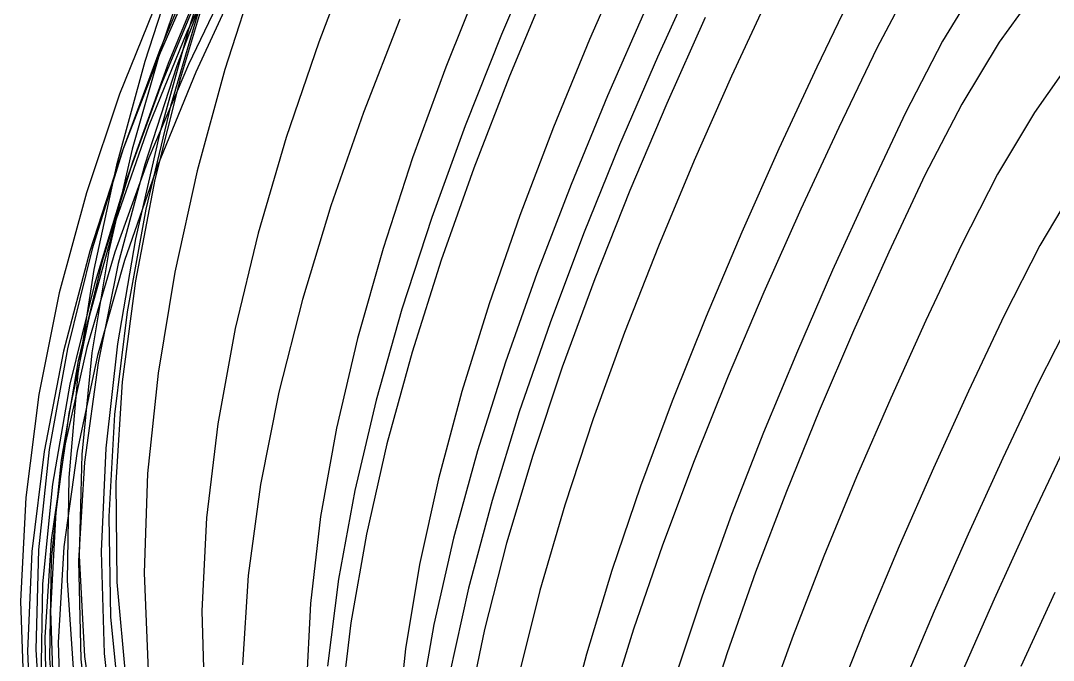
# Model space of a CAD drawing. Extents: x -607 to 1285, y -867 to 355.
# Drawn here: x -606.6 to -218.4, y -293.9 to -53.5 of the extents above; entities that cross this region are included whole.
import ezdxf

# ---------------------------------------------------------------- set-up
doc = ezdxf.new("R2010")
doc.units = 0
for name, color, linetype in [('0_1070', 7, 'CONTINUOUS'), ('0_1071', 7, 'CONTINUOUS'), ('0_1072', 7, 'CONTINUOUS'), ('0_1073', 7, 'CONTINUOUS'), ('0_1074', 7, 'CONTINUOUS'), ('0_1075', 7, 'CONTINUOUS'), ('0_1076', 7, 'CONTINUOUS'), ('0_1174', 7, 'CONTINUOUS'), ('0_1175', 7, 'CONTINUOUS'), ('0_1176', 7, 'CONTINUOUS'), ('0_1177', 7, 'CONTINUOUS'), ('0_1178', 7, 'CONTINUOUS'), ('0_1179', 7, 'CONTINUOUS'), ('0_1180', 7, 'CONTINUOUS'), ('0_1278', 7, 'CONTINUOUS'), ('0_1279', 7, 'CONTINUOUS'), ('0_1280', 7, 'CONTINUOUS'), ('0_1281', 7, 'CONTINUOUS'), ('0_1282', 7, 'CONTINUOUS'), ('0_1283', 7, 'CONTINUOUS'), ('0_1284', 7, 'CONTINUOUS'), ('0_134', 7, 'CONTINUOUS'), ('0_135', 7, 'CONTINUOUS'), ('0_136', 7, 'CONTINUOUS'), ('0_137', 7, 'CONTINUOUS'), ('0_138', 7, 'CONTINUOUS'), ('0_1381', 7, 'CONTINUOUS'), ('0_1382', 7, 'CONTINUOUS'), ('0_1383', 7, 'CONTINUOUS'), ('0_1384', 7, 'CONTINUOUS'), ('0_1385', 7, 'CONTINUOUS'), ('0_1386', 7, 'CONTINUOUS'), ('0_1387', 7, 'CONTINUOUS'), ('0_1388', 7, 'CONTINUOUS'), ('0_139', 7, 'CONTINUOUS'), ('0_140', 7, 'CONTINUOUS'), ('0_141', 7, 'CONTINUOUS'), ('0_1484', 7, 'CONTINUOUS'), ('0_1485', 7, 'CONTINUOUS'), ('0_1486', 7, 'CONTINUOUS'), ('0_1487', 7, 'CONTINUOUS'), ('0_1488', 7, 'CONTINUOUS'), ('0_1489', 7, 'CONTINUOUS'), ('0_1490', 7, 'CONTINUOUS'), ('0_1587', 7, 'CONTINUOUS'), ('0_1588', 7, 'CONTINUOUS'), ('0_1589', 7, 'CONTINUOUS'), ('0_1590', 7, 'CONTINUOUS'), ('0_1591', 7, 'CONTINUOUS'), ('0_1592', 7, 'CONTINUOUS'), ('0_1593', 7, 'CONTINUOUS'), ('0_1594', 7, 'CONTINUOUS'), ('0_1691', 7, 'CONTINUOUS'), ('0_1692', 7, 'CONTINUOUS'), ('0_1693', 7, 'CONTINUOUS'), ('0_1694', 7, 'CONTINUOUS'), ('0_1695', 7, 'CONTINUOUS'), ('0_1696', 7, 'CONTINUOUS'), ('0_1697', 7, 'CONTINUOUS'), ('0_1794', 7, 'CONTINUOUS'), ('0_1795', 7, 'CONTINUOUS'), ('0_1796', 7, 'CONTINUOUS'), ('0_1797', 7, 'CONTINUOUS'), ('0_1798', 7, 'CONTINUOUS'), ('0_1799', 7, 'CONTINUOUS'), ('0_1800', 7, 'CONTINUOUS'), ('0_1801', 7, 'CONTINUOUS'), ('0_1896', 7, 'CONTINUOUS'), ('0_1897', 7, 'CONTINUOUS'), ('0_1898', 7, 'CONTINUOUS'), ('0_1899', 7, 'CONTINUOUS'), ('0_1900', 7, 'CONTINUOUS'), ('0_1901', 7, 'CONTINUOUS'), ('0_1902', 7, 'CONTINUOUS'), ('0_1903', 7, 'CONTINUOUS'), ('0_2000', 7, 'CONTINUOUS'), ('0_2001', 7, 'CONTINUOUS'), ('0_2002', 7, 'CONTINUOUS'), ('0_2003', 7, 'CONTINUOUS'), ('0_2004', 7, 'CONTINUOUS'), ('0_2005', 7, 'CONTINUOUS'), ('0_2006', 7, 'CONTINUOUS'), ('0_2007', 7, 'CONTINUOUS'), ('0_2103', 7, 'CONTINUOUS'), ('0_2104', 7, 'CONTINUOUS'), ('0_2105', 7, 'CONTINUOUS'), ('0_2106', 7, 'CONTINUOUS'), ('0_2107', 7, 'CONTINUOUS'), ('0_2108', 7, 'CONTINUOUS'), ('0_2109', 7, 'CONTINUOUS'), ('0_2110', 7, 'CONTINUOUS'), ('0_2111', 7, 'CONTINUOUS'), ('0_2207', 7, 'CONTINUOUS'), ('0_2208', 7, 'CONTINUOUS'), ('0_2209', 7, 'CONTINUOUS'), ('0_2210', 7, 'CONTINUOUS'), ('0_2211', 7, 'CONTINUOUS'), ('0_2212', 7, 'CONTINUOUS'), ('0_2213', 7, 'CONTINUOUS'), ('0_2214', 7, 'CONTINUOUS'), ('0_2310', 7, 'CONTINUOUS'), ('0_2311', 7, 'CONTINUOUS'), ('0_2312', 7, 'CONTINUOUS'), ('0_2313', 7, 'CONTINUOUS'), ('0_2314', 7, 'CONTINUOUS'), ('0_2315', 7, 'CONTINUOUS'), ('0_2316', 7, 'CONTINUOUS'), ('0_2317', 7, 'CONTINUOUS'), ('0_238', 7, 'CONTINUOUS'), ('0_239', 7, 'CONTINUOUS'), ('0_240', 7, 'CONTINUOUS'), ('0_241', 7, 'CONTINUOUS'), ('0_2414', 7, 'CONTINUOUS'), ('0_2415', 7, 'CONTINUOUS'), ('0_2416', 7, 'CONTINUOUS'), ('0_2417', 7, 'CONTINUOUS'), ('0_2418', 7, 'CONTINUOUS'), ('0_2419', 7, 'CONTINUOUS'), ('0_242', 7, 'CONTINUOUS'), ('0_2420', 7, 'CONTINUOUS'), ('0_2421', 7, 'CONTINUOUS'), ('0_243', 7, 'CONTINUOUS'), ('0_244', 7, 'CONTINUOUS'), ('0_245', 7, 'CONTINUOUS'), ('0_2517', 7, 'CONTINUOUS'), ('0_2518', 7, 'CONTINUOUS'), ('0_2519', 7, 'CONTINUOUS'), ('0_2520', 7, 'CONTINUOUS'), ('0_2521', 7, 'CONTINUOUS'), ('0_2522', 7, 'CONTINUOUS'), ('0_2523', 7, 'CONTINUOUS'), ('0_2524', 7, 'CONTINUOUS'), ('0_2620', 7, 'CONTINUOUS'), ('0_2621', 7, 'CONTINUOUS'), ('0_2622', 7, 'CONTINUOUS'), ('0_2623', 7, 'CONTINUOUS'), ('0_2624', 7, 'CONTINUOUS'), ('0_2625', 7, 'CONTINUOUS'), ('0_2626', 7, 'CONTINUOUS'), ('0_2627', 7, 'CONTINUOUS'), ('0_2628', 7, 'CONTINUOUS'), ('0_2722', 7, 'CONTINUOUS'), ('0_2723', 7, 'CONTINUOUS'), ('0_2724', 7, 'CONTINUOUS'), ('0_2725', 7, 'CONTINUOUS'), ('0_2726', 7, 'CONTINUOUS'), ('0_2727', 7, 'CONTINUOUS'), ('0_2728', 7, 'CONTINUOUS'), ('0_2729', 7, 'CONTINUOUS'), ('0_2730', 7, 'CONTINUOUS'), ('0_2731', 7, 'CONTINUOUS'), ('0_2824', 7, 'CONTINUOUS'), ('0_2825', 7, 'CONTINUOUS'), ('0_2826', 7, 'CONTINUOUS'), ('0_2827', 7, 'CONTINUOUS'), ('0_2828', 7, 'CONTINUOUS'), ('0_2829', 7, 'CONTINUOUS'), ('0_2830', 7, 'CONTINUOUS'), ('0_2831', 7, 'CONTINUOUS'), ('0_2832', 7, 'CONTINUOUS'), ('0_2833', 7, 'CONTINUOUS'), ('0_2926', 7, 'CONTINUOUS'), ('0_2927', 7, 'CONTINUOUS'), ('0_2928', 7, 'CONTINUOUS'), ('0_2929', 7, 'CONTINUOUS'), ('0_2930', 7, 'CONTINUOUS'), ('0_2931', 7, 'CONTINUOUS'), ('0_2932', 7, 'CONTINUOUS'), ('0_2933', 7, 'CONTINUOUS'), ('0_2934', 7, 'CONTINUOUS'), ('0_2935', 7, 'CONTINUOUS'), ('0_2936', 7, 'CONTINUOUS'), ('0_3030', 7, 'CONTINUOUS'), ('0_3031', 7, 'CONTINUOUS'), ('0_3032', 7, 'CONTINUOUS'), ('0_3033', 7, 'CONTINUOUS'), ('0_3034', 7, 'CONTINUOUS'), ('0_3035', 7, 'CONTINUOUS'), ('0_3036', 7, 'CONTINUOUS'), ('0_3037', 7, 'CONTINUOUS'), ('0_3038', 7, 'CONTINUOUS'), ('0_3039', 7, 'CONTINUOUS'), ('0_31', 7, 'CONTINUOUS'), ('0_3135', 7, 'CONTINUOUS'), ('0_3136', 7, 'CONTINUOUS'), ('0_3137', 7, 'CONTINUOUS'), ('0_3138', 7, 'CONTINUOUS'), ('0_3139', 7, 'CONTINUOUS'), ('0_3140', 7, 'CONTINUOUS'), ('0_3141', 7, 'CONTINUOUS'), ('0_3142', 7, 'CONTINUOUS'), ('0_32', 7, 'CONTINUOUS'), ('0_3240', 7, 'CONTINUOUS'), ('0_3241', 7, 'CONTINUOUS'), ('0_3242', 7, 'CONTINUOUS'), ('0_3243', 7, 'CONTINUOUS'), ('0_3244', 7, 'CONTINUOUS'), ('0_3245', 7, 'CONTINUOUS'), ('0_33', 7, 'CONTINUOUS'), ('0_3346', 7, 'CONTINUOUS'), ('0_3347', 7, 'CONTINUOUS'), ('0_3348', 7, 'CONTINUOUS'), ('0_34', 7, 'CONTINUOUS'), ('0_342', 7, 'CONTINUOUS'), ('0_343', 7, 'CONTINUOUS'), ('0_344', 7, 'CONTINUOUS'), ('0_345', 7, 'CONTINUOUS'), ('0_3451', 7, 'CONTINUOUS'), ('0_346', 7, 'CONTINUOUS'), ('0_347', 7, 'CONTINUOUS'), ('0_348', 7, 'CONTINUOUS'), ('0_349', 7, 'CONTINUOUS'), ('0_35', 7, 'CONTINUOUS'), ('0_36', 7, 'CONTINUOUS'), ('0_37', 7, 'CONTINUOUS'), ('0_446', 7, 'CONTINUOUS'), ('0_447', 7, 'CONTINUOUS'), ('0_448', 7, 'CONTINUOUS'), ('0_449', 7, 'CONTINUOUS'), ('0_450', 7, 'CONTINUOUS'), ('0_451', 7, 'CONTINUOUS'), ('0_452', 7, 'CONTINUOUS'), ('0_453', 7, 'CONTINUOUS'), ('0_550', 7, 'CONTINUOUS'), ('0_551', 7, 'CONTINUOUS'), ('0_552', 7, 'CONTINUOUS'), ('0_553', 7, 'CONTINUOUS'), ('0_554', 7, 'CONTINUOUS'), ('0_555', 7, 'CONTINUOUS'), ('0_556', 7, 'CONTINUOUS'), ('0_557', 7, 'CONTINUOUS'), ('0_654', 7, 'CONTINUOUS'), ('0_655', 7, 'CONTINUOUS'), ('0_656', 7, 'CONTINUOUS'), ('0_657', 7, 'CONTINUOUS'), ('0_658', 7, 'CONTINUOUS'), ('0_659', 7, 'CONTINUOUS'), ('0_660', 7, 'CONTINUOUS'), ('0_661', 7, 'CONTINUOUS'), ('0_758', 7, 'CONTINUOUS'), ('0_759', 7, 'CONTINUOUS'), ('0_760', 7, 'CONTINUOUS'), ('0_761', 7, 'CONTINUOUS'), ('0_762', 7, 'CONTINUOUS'), ('0_763', 7, 'CONTINUOUS'), ('0_764', 7, 'CONTINUOUS'), ('0_862', 7, 'CONTINUOUS'), ('0_863', 7, 'CONTINUOUS'), ('0_864', 7, 'CONTINUOUS'), ('0_865', 7, 'CONTINUOUS'), ('0_866', 7, 'CONTINUOUS'), ('0_867', 7, 'CONTINUOUS'), ('0_868', 7, 'CONTINUOUS'), ('0_869', 7, 'CONTINUOUS'), ('0_966', 7, 'CONTINUOUS'), ('0_967', 7, 'CONTINUOUS'), ('0_968', 7, 'CONTINUOUS'), ('0_969', 7, 'CONTINUOUS'), ('0_970', 7, 'CONTINUOUS'), ('0_971', 7, 'CONTINUOUS'), ('0_972', 7, 'CONTINUOUS'), ('0_973', 7, 'CONTINUOUS')]:
    doc.layers.add(name, color=color, linetype=linetype)

msp = doc.modelspace()

# ---------------------------------------------------------------- linework, layer by layer
at = {"layer": '0_1070'}
msp.add_polyline3d([(-547.3835, -30.1328, -2989.2505), (-559.9662, -68.8323, -2995.9204)], dxfattribs=at)
at = {"layer": '0_1071'}
msp.add_polyline3d([(-559.9662, -68.8323, -2995.9204), (-570.6038, -107.8201, -3003.7246)], dxfattribs=at)
at = {"layer": '0_1072'}
msp.add_polyline3d([(-570.6038, -107.8201, -3003.7246), (-579.0644, -146.9602, -3012.7393)], dxfattribs=at)
at = {"layer": '0_1073'}
msp.add_polyline3d([(-579.0644, -146.9602, -3012.7393), (-585.1163, -186.1169, -3023.0413)], dxfattribs=at)
at = {"layer": '0_1074'}
msp.add_polyline3d([(-585.1163, -186.1169, -3023.0413), (-588.5275, -225.1541, -3034.7068)], dxfattribs=at)
at = {"layer": '0_1075'}
msp.add_polyline3d([(-588.5275, -225.1541, -3034.7068), (-589.0663, -263.9362, -3047.8123)], dxfattribs=at)
at = {"layer": '0_1076'}
msp.add_polyline3d([(-589.0663, -263.9362, -3047.8123), (-586.5006, -302.3272, -3062.434)], dxfattribs=at)
at = {"layer": '0_1174'}
msp.add_polyline3d([(-535.3398, -37.5683, -2963.9878), (-546.697, -75.2739, -2971.6968)], dxfattribs=at)
at = {"layer": '0_1175'}
msp.add_polyline3d([(-546.697, -75.2739, -2971.6968), (-556.1412, -113.2044, -2980.537)], dxfattribs=at)
at = {"layer": '0_1176'}
msp.add_polyline3d([(-556.1412, -113.2044, -2980.537), (-563.4549, -151.2277, -2990.5796)], dxfattribs=at)
at = {"layer": '0_1177'}
msp.add_polyline3d([(-563.4549, -151.2277, -2990.5796), (-568.4205, -189.212, -3001.8945)], dxfattribs=at)
at = {"layer": '0_1178'}
msp.add_polyline3d([(-568.4205, -189.212, -3001.8945), (-570.8203, -227.0253, -3014.5522)], dxfattribs=at)
at = {"layer": '0_1179'}
msp.add_polyline3d([(-570.8203, -227.0253, -3014.5522), (-570.4369, -264.5355, -3028.6235)], dxfattribs=at)
at = {"layer": '0_1180'}
msp.add_polyline3d([(-570.4369, -264.5355, -3028.6235), (-567.0526, -301.6107, -3044.1785)], dxfattribs=at)
at = {"layer": '0_1278'}
msp.add_polyline3d([(-539.0308, -47.1975, -2930.7246), (-550.2344, -85.6611, -2939.5603)], dxfattribs=at)
at = {"layer": '0_1279'}
msp.add_polyline3d([(-550.2344, -85.6611, -2939.5603), (-559.5002, -124.3037, -2949.561)], dxfattribs=at)
at = {"layer": '0_1280'}
msp.add_polyline3d([(-559.5002, -124.3037, -2949.561), (-566.6094, -162.9768, -2960.7917)], dxfattribs=at)
at = {"layer": '0_1281'}
msp.add_polyline3d([(-566.6094, -162.9768, -2960.7917), (-571.3427, -201.5317, -2973.3179)], dxfattribs=at)
at = {"layer": '0_1282'}
msp.add_polyline3d([(-571.3427, -201.5317, -2973.3179), (-573.4809, -239.8199, -2987.2046)], dxfattribs=at)
at = {"layer": '0_1283'}
msp.add_polyline3d([(-573.4809, -239.8199, -2987.2046), (-572.8052, -277.6928, -3002.5168)], dxfattribs=at)
at = {"layer": '0_1284'}
msp.add_polyline3d([(-572.8052, -277.6928, -3002.5168), (-569.0963, -315.002, -3019.32)], dxfattribs=at)
at = {"layer": '0_134'}
msp.add_polyline3d([(-527.908, -23.2309, -3283.2605), (-544.0839, -57.7408, -3281.547)], dxfattribs=at)
at = {"layer": '0_135'}
msp.add_polyline3d([(-544.0839, -57.7408, -3281.547), (-558.4626, -92.8519, -3280.6602)], dxfattribs=at)
at = {"layer": '0_136'}
msp.add_polyline3d([(-558.4626, -92.8519, -3280.6602), (-570.8146, -128.5041, -3280.6858)], dxfattribs=at)
at = {"layer": '0_137'}
msp.add_polyline3d([(-570.8146, -128.5041, -3280.6858), (-580.9102, -164.6373, -3281.7097)], dxfattribs=at)
at = {"layer": '0_138'}
msp.add_polyline3d([(-580.9102, -164.6373, -3281.7097), (-588.5198, -201.1913, -3283.818)], dxfattribs=at)
at = {"layer": '0_1381'}
msp.add_polyline3d([(-530.8647, -17.7477, -2887.526), (-543.5421, -56.7567, -2896.5073)], dxfattribs=at)
at = {"layer": '0_1382'}
msp.add_polyline3d([(-543.5421, -56.7567, -2896.5073), (-554.4707, -96.0701, -2906.6348)], dxfattribs=at)
at = {"layer": '0_1383'}
msp.add_polyline3d([(-554.4707, -96.0701, -2906.6348), (-563.432, -135.521, -2917.965)], dxfattribs=at)
at = {"layer": '0_1384'}
msp.add_polyline3d([(-563.432, -135.521, -2917.965), (-570.2074, -174.9423, -2930.556)], dxfattribs=at)
at = {"layer": '0_1385'}
msp.add_polyline3d([(-570.2074, -174.9423, -2930.556), (-574.5781, -214.1671, -2944.4644)], dxfattribs=at)
at = {"layer": '0_1386'}
msp.add_polyline3d([(-574.5781, -214.1671, -2944.4644), (-576.3256, -253.0283, -2959.7478)], dxfattribs=at)
at = {"layer": '0_1387'}
msp.add_polyline3d([(-576.3256, -253.0283, -2959.7478), (-575.2311, -291.3591, -2976.4634)], dxfattribs=at)
at = {"layer": '0_1388'}
msp.add_polyline3d([(-575.2311, -291.3591, -2976.4634), (-571.0762, -328.9923, -2994.6682)], dxfattribs=at)
at = {"layer": '0_139'}
msp.add_polyline3d([(-588.5198, -201.1913, -3283.818), (-593.4138, -238.1058, -3287.0972)], dxfattribs=at)
at = {"layer": '0_140'}
msp.add_polyline3d([(-593.4138, -238.1058, -3287.0972), (-595.3627, -275.3209, -3291.6323)], dxfattribs=at)
at = {"layer": '0_141'}
msp.add_polyline3d([(-595.3627, -275.3209, -3291.6323), (-594.1366, -312.7763, -3297.5098)], dxfattribs=at)
at = {"layer": '0_1484'}
msp.add_polyline3d([(-517.7165, -34.0893, -2865.6128), (-529.8229, -71.8752, -2875.1685)], dxfattribs=at)
at = {"layer": '0_1485'}
msp.add_polyline3d([(-529.8229, -71.8752, -2875.1685), (-540.2078, -109.8849, -2885.8574)], dxfattribs=at)
at = {"layer": '0_1486'}
msp.add_polyline3d([(-540.2078, -109.8849, -2885.8574), (-548.6547, -147.963, -2897.7407)], dxfattribs=at)
at = {"layer": '0_1487'}
msp.add_polyline3d([(-548.6547, -147.963, -2897.7407), (-554.9471, -185.9541, -2910.8787)], dxfattribs=at)
at = {"layer": '0_1488'}
msp.add_polyline3d([(-554.9471, -185.9541, -2910.8787), (-558.8685, -223.7029, -2925.3328)], dxfattribs=at)
at = {"layer": '0_1489'}
msp.add_polyline3d([(-558.8685, -223.7029, -2925.3328), (-560.2023, -261.0541, -2941.1633)], dxfattribs=at)
at = {"layer": '0_1490'}
msp.add_polyline3d([(-560.2023, -261.0541, -2941.1633), (-558.7322, -297.8522, -2958.4314)], dxfattribs=at)
at = {"layer": '0_1587'}
msp.add_polyline3d([(-480.9595, -25.8745, -2847.144), (-494.5593, -61.5131, -2855.5303)], dxfattribs=at)
at = {"layer": '0_1588'}
msp.add_polyline3d([(-494.5593, -61.5131, -2855.5303), (-506.7366, -97.3779, -2864.9045)], dxfattribs=at)
at = {"layer": '0_1589'}
msp.add_polyline3d([(-506.7366, -97.3779, -2864.9045), (-517.269, -133.3332, -2875.3406)], dxfattribs=at)
at = {"layer": '0_1590'}
msp.add_polyline3d([(-517.269, -133.3332, -2875.3406), (-525.9341, -169.2437, -2886.9124)], dxfattribs=at)
at = {"layer": '0_1591'}
msp.add_polyline3d([(-525.9341, -169.2437, -2886.9124), (-532.5095, -204.9741, -2899.6934)], dxfattribs=at)
at = {"layer": '0_1592'}
msp.add_polyline3d([(-532.5095, -204.9741, -2899.6934), (-536.7729, -240.3887, -2913.758)], dxfattribs=at)
at = {"layer": '0_1593'}
msp.add_polyline3d([(-536.7729, -240.3887, -2913.758), (-538.5018, -275.3523, -2929.18)], dxfattribs=at)
at = {"layer": '0_1594'}
msp.add_polyline3d([(-538.5018, -275.3523, -2929.18), (-537.474, -309.7292, -2946.0332)], dxfattribs=at)
at = {"layer": '0_1691'}
msp.add_polyline3d([(-464.0286, -52.9354, -2833.5881), (-477.6678, -87.9672, -2842.3428)], dxfattribs=at)
at = {"layer": '0_1692'}
msp.add_polyline3d([(-477.6678, -87.9672, -2842.3428), (-489.9483, -123.1108, -2852.022)], dxfattribs=at)
at = {"layer": '0_1693'}
msp.add_polyline3d([(-489.9483, -123.1108, -2852.022), (-500.6493, -158.2261, -2862.697)], dxfattribs=at)
at = {"layer": '0_1694'}
msp.add_polyline3d([(-500.6493, -158.2261, -2862.697), (-509.5503, -193.1729, -2874.4387)], dxfattribs=at)
at = {"layer": '0_1695'}
msp.add_polyline3d([(-509.5503, -193.1729, -2874.4387), (-516.4308, -227.8111, -2887.3186)], dxfattribs=at)
at = {"layer": '0_1696'}
msp.add_polyline3d([(-516.4308, -227.8111, -2887.3186), (-521.0702, -262.0007, -2901.4077)], dxfattribs=at)
at = {"layer": '0_1697'}
msp.add_polyline3d([(-521.0702, -262.0007, -2901.4077), (-523.2479, -295.6016, -2916.777)], dxfattribs=at)
at = {"layer": '0_1794'}
msp.add_polyline3d([(-433.2206, -37.1395, -2807.7473), (-446.801, -70.9968, -2816.6145)], dxfattribs=at)
at = {"layer": '0_1795'}
msp.add_polyline3d([(-446.801, -70.9968, -2816.6145), (-459.2524, -105.0219, -2826.3154)], dxfattribs=at)
at = {"layer": '0_1796'}
msp.add_polyline3d([(-459.2524, -105.0219, -2826.3154), (-470.378, -139.07, -2836.904)], dxfattribs=at)
at = {"layer": '0_1797'}
msp.add_polyline3d([(-470.378, -139.07, -2836.904), (-479.9807, -172.9962, -2848.4338)], dxfattribs=at)
at = {"layer": '0_1798'}
msp.add_polyline3d([(-479.9807, -172.9962, -2848.4338), (-487.8637, -206.6556, -2860.9585)], dxfattribs=at)
at = {"layer": '0_1799'}
msp.add_polyline3d([(-487.8637, -206.6556, -2860.9585), (-493.8298, -239.9034, -2874.5317)], dxfattribs=at)
at = {"layer": '0_1800'}
msp.add_polyline3d([(-493.8298, -239.9034, -2874.5317), (-497.6824, -272.5947, -2889.2075)], dxfattribs=at)
at = {"layer": '0_1801'}
msp.add_polyline3d([(-497.6824, -272.5947, -2889.2075), (-499.2243, -304.5847, -2905.0393)], dxfattribs=at)
at = {"layer": '0_1896'}
msp.add_polyline3d([(-411.3621, -24.575, -2776.891), (-425.9074, -58.6278, -2785.8835)], dxfattribs=at)
at = {"layer": '0_1897'}
msp.add_polyline3d([(-425.9074, -58.6278, -2785.8835), (-439.535, -92.9792, -2795.6677)], dxfattribs=at)
at = {"layer": '0_1898'}
msp.add_polyline3d([(-439.535, -92.9792, -2795.6677), (-452.0527, -127.4638, -2806.283)], dxfattribs=at)
at = {"layer": '0_1899'}
msp.add_polyline3d([(-452.0527, -127.4638, -2806.283), (-463.268, -161.9162, -2817.7686)], dxfattribs=at)
at = {"layer": '0_1900'}
msp.add_polyline3d([(-463.268, -161.9162, -2817.7686), (-472.9889, -196.1711, -2830.1638)], dxfattribs=at)
at = {"layer": '0_1901'}
msp.add_polyline3d([(-472.9889, -196.1711, -2830.1638), (-481.023, -230.0631, -2843.508)], dxfattribs=at)
at = {"layer": '0_1902'}
msp.add_polyline3d([(-481.023, -230.0631, -2843.508), (-487.178, -263.4269, -2857.8406)], dxfattribs=at)
at = {"layer": '0_1903'}
msp.add_polyline3d([(-487.178, -263.4269, -2857.8406), (-491.2618, -296.0972, -2873.2007)], dxfattribs=at)
at = {"layer": '0_2000'}
msp.add_polyline3d([(-408.5232, -40.0417, -2748.0535), (-422.8414, -74.3034, -2758.002)], dxfattribs=at)
at = {"layer": '0_2001'}
msp.add_polyline3d([(-422.8414, -74.3034, -2758.002), (-436.228, -108.8566, -2768.7776)], dxfattribs=at)
at = {"layer": '0_2002'}
msp.add_polyline3d([(-436.228, -108.8566, -2768.7776), (-448.4929, -143.5255, -2780.4119)], dxfattribs=at)
at = {"layer": '0_2003'}
msp.add_polyline3d([(-448.4929, -143.5255, -2780.4119), (-459.446, -178.1347, -2792.936)], dxfattribs=at)
at = {"layer": '0_2004'}
msp.add_polyline3d([(-459.446, -178.1347, -2792.936), (-468.8972, -212.5086, -2806.3813)], dxfattribs=at)
at = {"layer": '0_2005'}
msp.add_polyline3d([(-468.8972, -212.5086, -2806.3813), (-476.6567, -246.4715, -2820.7788)], dxfattribs=at)
at = {"layer": '0_2006'}
msp.add_polyline3d([(-476.6567, -246.4715, -2820.7788), (-482.5342, -279.8479, -2836.1597)], dxfattribs=at)
at = {"layer": '0_2007'}
msp.add_polyline3d([(-482.5342, -279.8479, -2836.1597), (-486.3398, -312.4621, -2852.5557)], dxfattribs=at)
at = {"layer": '0_2103'}
msp.add_polyline3d([(-378.4931, -27.9644, -2721.8396), (-392.7686, -60.5823, -2731.509)], dxfattribs=at)
at = {"layer": '0_2104'}
msp.add_polyline3d([(-392.7686, -60.5823, -2731.509), (-406.3143, -93.5492, -2741.9253)], dxfattribs=at)
at = {"layer": '0_2105'}
msp.add_polyline3d([(-406.3143, -93.5492, -2741.9253), (-418.9459, -126.7032, -2753.123)], dxfattribs=at)
at = {"layer": '0_2106'}
msp.add_polyline3d([(-418.9459, -126.7032, -2753.123), (-430.4791, -159.8826, -2765.1372)], dxfattribs=at)
at = {"layer": '0_2107'}
msp.add_polyline3d([(-430.4791, -159.8826, -2765.1372), (-440.73, -192.9254, -2778.0022)], dxfattribs=at)
at = {"layer": '0_2108'}
msp.add_polyline3d([(-440.73, -192.9254, -2778.0022), (-449.5142, -225.67, -2791.753)], dxfattribs=at)
at = {"layer": '0_2109'}
msp.add_polyline3d([(-449.5142, -225.67, -2791.753), (-456.6476, -257.9544, -2806.4238)], dxfattribs=at)
at = {"layer": '0_2110'}
msp.add_polyline3d([(-456.6476, -257.9544, -2806.4238), (-461.946, -289.6169, -2822.0496)], dxfattribs=at)
at = {"layer": '0_2111'}
msp.add_polyline3d([(-461.946, -289.6169, -2822.0496), (-465.2253, -320.4957, -2838.6653)], dxfattribs=at)
at = {"layer": '0_2207'}
msp.add_polyline3d([(-371.5253, -48.8596, -2698.8938), (-385.9688, -81.7783, -2709.2998)], dxfattribs=at)
at = {"layer": '0_2208'}
msp.add_polyline3d([(-385.9688, -81.7783, -2709.2998), (-399.7079, -115.0377, -2720.4575)], dxfattribs=at)
at = {"layer": '0_2209'}
msp.add_polyline3d([(-399.7079, -115.0377, -2720.4575), (-412.5543, -148.4652, -2732.3977)], dxfattribs=at)
at = {"layer": '0_2210'}
msp.add_polyline3d([(-412.5543, -148.4652, -2732.3977), (-424.3189, -181.8881, -2745.1506)], dxfattribs=at)
at = {"layer": '0_2211'}
msp.add_polyline3d([(-424.3189, -181.8881, -2745.1506), (-434.8131, -215.1335, -2758.747)], dxfattribs=at)
at = {"layer": '0_2212'}
msp.add_polyline3d([(-434.8131, -215.1335, -2758.747), (-443.8483, -248.029, -2773.2178)], dxfattribs=at)
at = {"layer": '0_2213'}
msp.add_polyline3d([(-443.8483, -248.029, -2773.2178), (-451.2356, -280.4016, -2788.5933)], dxfattribs=at)
at = {"layer": '0_2214'}
msp.add_polyline3d([(-451.2356, -280.4016, -2788.5933), (-456.7864, -312.0787, -2804.9038)], dxfattribs=at)
at = {"layer": '0_2310'}
msp.add_polyline3d([(-352.3778, -34.6611, -2661.808), (-367.1696, -67.1602, -2672.3486)], dxfattribs=at)
at = {"layer": '0_2311'}
msp.add_polyline3d([(-367.1696, -67.1602, -2672.3486), (-381.4286, -100.1808, -2683.6602)], dxfattribs=at)
at = {"layer": '0_2312'}
msp.add_polyline3d([(-381.4286, -100.1808, -2683.6602), (-394.9684, -133.5412, -2695.7644)], dxfattribs=at)
at = {"layer": '0_2313'}
msp.add_polyline3d([(-394.9684, -133.5412, -2695.7644), (-407.6026, -167.059, -2708.6829)], dxfattribs=at)
at = {"layer": '0_2314'}
msp.add_polyline3d([(-407.6026, -167.059, -2708.6829), (-419.1448, -200.5523, -2722.4373)], dxfattribs=at)
at = {"layer": '0_2315'}
msp.add_polyline3d([(-419.1448, -200.5523, -2722.4373), (-429.4085, -233.8388, -2737.0498)], dxfattribs=at)
at = {"layer": '0_2316'}
msp.add_polyline3d([(-429.4085, -233.8388, -2737.0498), (-438.2074, -266.7364, -2752.542)], dxfattribs=at)
at = {"layer": '0_2317'}
msp.add_polyline3d([(-438.2074, -266.7364, -2752.542), (-445.355, -299.063, -2768.9355)], dxfattribs=at)
at = {"layer": '0_238'}
msp.add_polyline3d([(-526.9414, -35.3278, -3255.4575), (-543.542, -69.9453, -3254.1338)], dxfattribs=at)
at = {"layer": '0_239'}
msp.add_polyline3d([(-543.542, -69.9453, -3254.1338), (-558.3657, -105.0405, -3253.6414)], dxfattribs=at)
at = {"layer": '0_240'}
msp.add_polyline3d([(-558.3657, -105.0405, -3253.6414), (-571.1764, -140.5416, -3254.068)], dxfattribs=at)
at = {"layer": '0_241'}
msp.add_polyline3d([(-571.1764, -140.5416, -3254.068), (-581.7382, -176.3769, -3255.5024)], dxfattribs=at)
at = {"layer": '0_2414'}
msp.add_polyline3d([(-349.249, -52.3039, -2632.9585), (-363.7097, -84.5831, -2644.298)], dxfattribs=at)
at = {"layer": '0_2415'}
msp.add_polyline3d([(-363.7097, -84.5831, -2644.298), (-377.6124, -117.366, -2656.449)], dxfattribs=at)
at = {"layer": '0_2416'}
msp.add_polyline3d([(-377.6124, -117.366, -2656.449), (-390.7717, -150.4685, -2669.4292)], dxfattribs=at)
at = {"layer": '0_2417'}
msp.add_polyline3d([(-390.7717, -150.4685, -2669.4292), (-403.0025, -183.7067, -2683.2578)], dxfattribs=at)
at = {"layer": '0_2418'}
msp.add_polyline3d([(-403.0025, -183.7067, -2683.2578), (-414.1193, -216.8962, -2697.953)], dxfattribs=at)
at = {"layer": '0_2419'}
msp.add_polyline3d([(-414.1193, -216.8962, -2697.953), (-423.9368, -249.8532, -2713.5332)], dxfattribs=at)
at = {"layer": '0_242'}
msp.add_polyline3d([(-581.7382, -176.3769, -3255.5024), (-589.8149, -212.4743, -3258.032)], dxfattribs=at)
at = {"layer": '0_2420'}
msp.add_polyline3d([(-423.9368, -249.8532, -2713.5332), (-432.2698, -282.3934, -2730.017)], dxfattribs=at)
at = {"layer": '0_2421'}
msp.add_polyline3d([(-432.2698, -282.3934, -2730.017), (-438.933, -314.3328, -2747.4233)], dxfattribs=at)
at = {"layer": '0_243'}
msp.add_polyline3d([(-589.8149, -212.4743, -3258.032), (-595.1708, -248.762, -3261.7449)], dxfattribs=at)
at = {"layer": '0_244'}
msp.add_polyline3d([(-595.1708, -248.762, -3261.7449), (-597.5696, -285.1682, -3266.7295)], dxfattribs=at)
at = {"layer": '0_245'}
msp.add_polyline3d([(-597.5696, -285.1682, -3266.7295), (-596.7754, -321.6209, -3273.0737)], dxfattribs=at)
at = {"layer": '0_2517'}
msp.add_polyline3d([(-324.9529, -43.2767, -2601.5298), (-339.363, -74.3653, -2612.7312)], dxfattribs=at)
at = {"layer": '0_2518'}
msp.add_polyline3d([(-339.363, -74.3653, -2612.7312), (-353.3931, -106.0787, -2624.7192)], dxfattribs=at)
at = {"layer": '0_2519'}
msp.add_polyline3d([(-353.3931, -106.0787, -2624.7192), (-366.8607, -138.2354, -2637.5112)], dxfattribs=at)
at = {"layer": '0_2520'}
msp.add_polyline3d([(-366.8607, -138.2354, -2637.5112), (-379.5834, -170.6545, -2651.1245)], dxfattribs=at)
at = {"layer": '0_2521'}
msp.add_polyline3d([(-379.5834, -170.6545, -2651.1245), (-391.3787, -203.1548, -2665.5764)], dxfattribs=at)
at = {"layer": '0_2522'}
msp.add_polyline3d([(-391.3787, -203.1548, -2665.5764), (-402.0641, -235.555, -2680.8845)], dxfattribs=at)
at = {"layer": '0_2523'}
msp.add_polyline3d([(-402.0641, -235.555, -2680.8845), (-411.4573, -267.6739, -2697.066)], dxfattribs=at)
at = {"layer": '0_2524'}
msp.add_polyline3d([(-411.4573, -267.6739, -2697.066), (-419.3757, -299.3304, -2714.1377)], dxfattribs=at)
at = {"layer": '0_2620'}
msp.add_polyline3d([(-292.9026, -40.9123, -2581.0173), (-307.3008, -70.9233, -2592.074)], dxfattribs=at)
at = {"layer": '0_2621'}
msp.add_polyline3d([(-307.3008, -70.9233, -2592.074), (-321.5625, -101.6742, -2603.831)], dxfattribs=at)
at = {"layer": '0_2622'}
msp.add_polyline3d([(-321.5625, -101.6742, -2603.831), (-335.5032, -132.9836, -2616.3062)], dxfattribs=at)
at = {"layer": '0_2623'}
msp.add_polyline3d([(-335.5032, -132.9836, -2616.3062), (-348.9381, -164.6702, -2629.518)], dxfattribs=at)
at = {"layer": '0_2624'}
msp.add_polyline3d([(-348.9381, -164.6702, -2629.518), (-361.6825, -196.5528, -2643.4849)], dxfattribs=at)
at = {"layer": '0_2625'}
msp.add_polyline3d([(-361.6825, -196.5528, -2643.4849), (-373.5518, -228.4499, -2658.2246)], dxfattribs=at)
at = {"layer": '0_2626'}
msp.add_polyline3d([(-373.5518, -228.4499, -2658.2246), (-384.3611, -260.1803, -2673.7556)], dxfattribs=at)
at = {"layer": '0_2627'}
msp.add_polyline3d([(-384.3611, -260.1803, -2673.7556), (-393.9259, -291.5628, -2690.0964)], dxfattribs=at)
at = {"layer": '0_2628'}
msp.add_polyline3d([(-393.9259, -291.5628, -2690.0964), (-402.0615, -322.4159, -2707.265)], dxfattribs=at)
at = {"layer": '0_2722'}
msp.add_polyline3d([(-270.2542, -36.1899, -2549.9275), (-284.7068, -63.747, -2559.587)], dxfattribs=at)
at = {"layer": '0_2723'}
msp.add_polyline3d([(-284.7068, -63.747, -2559.587), (-284.7068, -63.7471, -2559.587)], dxfattribs=at)
at = {"layer": '0_2724'}
msp.add_polyline3d([(-284.7068, -63.7471, -2559.587), (-299.043, -93.6838, -2571.313)], dxfattribs=at)
at = {"layer": '0_2725'}
msp.add_polyline3d([(-299.043, -93.6838, -2571.313), (-313.2765, -124.3511, -2583.7344)], dxfattribs=at)
at = {"layer": '0_2726'}
msp.add_polyline3d([(-313.2765, -124.3511, -2583.7344), (-327.2171, -155.5633, -2596.8694)], dxfattribs=at)
at = {"layer": '0_2727'}
msp.add_polyline3d([(-327.2171, -155.5633, -2596.8694), (-340.6745, -187.1346, -2610.7373)], dxfattribs=at)
at = {"layer": '0_2728'}
msp.add_polyline3d([(-340.6745, -187.1346, -2610.7373), (-353.4587, -218.8796, -2625.3564)], dxfattribs=at)
at = {"layer": '0_2729'}
msp.add_polyline3d([(-353.4587, -218.8796, -2625.3564), (-365.3796, -250.6125, -2640.7456)], dxfattribs=at)
at = {"layer": '0_2730'}
msp.add_polyline3d([(-365.3796, -250.6125, -2640.7456), (-376.2469, -282.1475, -2656.9238)], dxfattribs=at)
at = {"layer": '0_2731'}
msp.add_polyline3d([(-376.2469, -282.1475, -2656.9238), (-385.8705, -313.299, -2673.9097)], dxfattribs=at)
at = {"layer": '0_2824'}
msp.add_polyline3d([(-245.7739, -37.7104, -2524.9353), (-260.0435, -61.1812, -2531.8315)], dxfattribs=at)
at = {"layer": '0_2825'}
msp.add_polyline3d([(-260.0435, -61.1812, -2531.8315), (-274.0137, -88.1654, -2542.0469)], dxfattribs=at)
at = {"layer": '0_2826'}
msp.add_polyline3d([(-274.0137, -88.1654, -2542.0469), (-274.0138, -88.1655, -2542.0469)], dxfattribs=at)
at = {"layer": '0_2827'}
msp.add_polyline3d([(-274.0138, -88.1655, -2542.0469), (-287.7888, -117.3911, -2554.3835)], dxfattribs=at)
at = {"layer": '0_2828'}
msp.add_polyline3d([(-287.7888, -117.3911, -2554.3835), (-301.384, -147.2817, -2567.464)], dxfattribs=at)
at = {"layer": '0_2829'}
msp.add_polyline3d([(-301.384, -147.2817, -2567.464), (-314.6235, -177.6547, -2581.2954)], dxfattribs=at)
at = {"layer": '0_2830'}
msp.add_polyline3d([(-314.6235, -177.6547, -2581.2954), (-327.3317, -208.327, -2595.8848)], dxfattribs=at)
at = {"layer": '0_2831'}
msp.add_polyline3d([(-327.3317, -208.327, -2595.8848), (-339.3327, -239.1159, -2611.2388)], dxfattribs=at)
at = {"layer": '0_2832'}
msp.add_polyline3d([(-339.3327, -239.1159, -2611.2388), (-350.4506, -269.8383, -2627.3645)], dxfattribs=at)
at = {"layer": '0_2833'}
msp.add_polyline3d([(-350.4506, -269.8383, -2627.3645), (-360.5098, -300.3115, -2644.2688)], dxfattribs=at)
at = {"layer": '0_2926'}
msp.add_polyline3d([(-224.2811, -41.3417, -2498.477), (-238.7178, -61.5371, -2502.6943)], dxfattribs=at)
at = {"layer": '0_2927'}
msp.add_polyline3d([(-238.7178, -61.5371, -2502.6943), (-252.8536, -84.868, -2510.0493)], dxfattribs=at)
at = {"layer": '0_2928'}
msp.add_polyline3d([(-252.8536, -84.868, -2510.0493), (-266.6417, -111.598, -2520.8262)], dxfattribs=at)
at = {"layer": '0_2929'}
msp.add_polyline3d([(-266.6417, -111.598, -2520.8262), (-266.6418, -111.5981, -2520.8262)], dxfattribs=at)
at = {"layer": '0_2930'}
msp.add_polyline3d([(-266.6418, -111.5981, -2520.8262), (-280.1801, -140.5049, -2533.8215)], dxfattribs=at)
at = {"layer": '0_2931'}
msp.add_polyline3d([(-280.1801, -140.5049, -2533.8215), (-293.4857, -170.0663, -2547.6377)], dxfattribs=at)
at = {"layer": '0_2932'}
msp.add_polyline3d([(-293.4857, -170.0663, -2547.6377), (-306.3906, -200.0952, -2562.2693)], dxfattribs=at)
at = {"layer": '0_2933'}
msp.add_polyline3d([(-306.3906, -200.0952, -2562.2693), (-318.7266, -230.4044, -2577.7107)], dxfattribs=at)
at = {"layer": '0_2934'}
msp.add_polyline3d([(-318.7266, -230.4044, -2577.7107), (-330.3259, -260.8069, -2593.956)], dxfattribs=at)
at = {"layer": '0_2935'}
msp.add_polyline3d([(-330.3259, -260.8069, -2593.956), (-341.0202, -291.1158, -2611.0005)], dxfattribs=at)
at = {"layer": '0_2936'}
msp.add_polyline3d([(-341.0202, -291.1158, -2611.0005), (-350.6417, -321.1439, -2628.8376)], dxfattribs=at)
at = {"layer": '0_3030'}
msp.add_polyline3d([(-211.2531, -67.8058, -2484.5535), (-225.4653, -88.0018, -2489.3179)], dxfattribs=at)
at = {"layer": '0_3031'}
msp.add_polyline3d([(-225.4653, -88.0018, -2489.3179), (-239.3868, -111.2064, -2497.2405)], dxfattribs=at)
at = {"layer": '0_3032'}
msp.add_polyline3d([(-239.3868, -111.2064, -2497.2405), (-252.9718, -137.6714, -2508.607)], dxfattribs=at)
at = {"layer": '0_3033'}
msp.add_polyline3d([(-252.9718, -137.6714, -2508.607), (-252.9719, -137.6716, -2508.6072)], dxfattribs=at)
at = {"layer": '0_3034'}
msp.add_polyline3d([(-252.9719, -137.6716, -2508.6072), (-266.3376, -166.2161, -2522.175)], dxfattribs=at)
at = {"layer": '0_3035'}
msp.add_polyline3d([(-266.3376, -166.2161, -2522.175), (-279.5168, -195.3673, -2536.5098)], dxfattribs=at)
at = {"layer": '0_3036'}
msp.add_polyline3d([(-279.5168, -195.3673, -2536.5098), (-292.3368, -224.9386, -2551.6096)], dxfattribs=at)
at = {"layer": '0_3037'}
msp.add_polyline3d([(-292.3368, -224.9386, -2551.6096), (-304.625, -254.7435, -2567.4722)], dxfattribs=at)
at = {"layer": '0_3038'}
msp.add_polyline3d([(-304.625, -254.7435, -2567.4722), (-316.2088, -284.5956, -2584.096)], dxfattribs=at)
at = {"layer": '0_3039'}
msp.add_polyline3d([(-316.2088, -284.5956, -2584.096), (-326.9157, -314.3083, -2601.4788)], dxfattribs=at)
at = {"layer": '0_31'}
msp.add_polyline3d([(-554.8149, -44.7559, -3305.0564), (-569.4039, -81.1227, -3303.6536)], dxfattribs=at)
at = {"layer": '0_3135'}
msp.add_polyline3d([(-209.6368, -114.7499, -2479.7305), (-223.4253, -137.9515, -2488.2822)], dxfattribs=at)
at = {"layer": '0_3136'}
msp.add_polyline3d([(-223.4253, -137.9515, -2488.2822), (-236.9356, -164.3069, -2500.277)], dxfattribs=at)
at = {"layer": '0_3137'}
msp.add_polyline3d([(-236.9356, -164.3069, -2500.277), (-236.9356, -164.3069, -2500.277)], dxfattribs=at)
at = {"layer": '0_3138'}
msp.add_polyline3d([(-236.9356, -164.3069, -2500.277), (-250.2799, -192.6822, -2514.4644)], dxfattribs=at)
at = {"layer": '0_3139'}
msp.add_polyline3d([(-250.2799, -192.6822, -2514.4644), (-263.481, -221.6537, -2529.3984)], dxfattribs=at)
at = {"layer": '0_3140'}
msp.add_polyline3d([(-263.481, -221.6537, -2529.3984), (-276.3644, -251.0294, -2545.0728)], dxfattribs=at)
at = {"layer": '0_3141'}
msp.add_polyline3d([(-276.3644, -251.0294, -2545.0728), (-288.7558, -280.6175, -2561.4805)], dxfattribs=at)
at = {"layer": '0_3142'}
msp.add_polyline3d([(-288.7558, -280.6175, -2561.4805), (-300.4804, -310.2259, -2578.615)], dxfattribs=at)
at = {"layer": '0_32'}
msp.add_polyline3d([(-569.4039, -81.1227, -3303.6536), (-581.9177, -118.1625, -3303.1648)], dxfattribs=at)
at = {"layer": '0_3240'}
msp.add_polyline3d([(-210.9082, -163.9265, -2475.7969), (-224.2428, -189.969, -2488.3452)], dxfattribs=at)
at = {"layer": '0_3241'}
msp.add_polyline3d([(-224.2428, -189.969, -2488.3452), (-224.2429, -189.9692, -2488.3452)], dxfattribs=at)
at = {"layer": '0_3242'}
msp.add_polyline3d([(-224.2429, -189.9692, -2488.3452), (-237.4161, -217.9463, -2503.099)], dxfattribs=at)
at = {"layer": '0_3243'}
msp.add_polyline3d([(-237.4161, -217.9463, -2503.099), (-250.4596, -246.4877, -2518.588)], dxfattribs=at)
at = {"layer": '0_3244'}
msp.add_polyline3d([(-250.4596, -246.4877, -2518.588), (-263.1983, -275.4003, -2534.8022)], dxfattribs=at)
at = {"layer": '0_3245'}
msp.add_polyline3d([(-263.1983, -275.4003, -2534.8022), (-275.4575, -304.491, -2551.7336)], dxfattribs=at)
at = {"layer": '0_33'}
msp.add_polyline3d([(-581.9177, -118.1625, -3303.1648), (-592.1259, -155.8083, -3303.6743)], dxfattribs=at)
at = {"layer": '0_3346'}
msp.add_polyline3d([(-214.8188, -215.2598, -2472.965), (-227.8043, -242.8228, -2488.3027)], dxfattribs=at)
at = {"layer": '0_3347'}
msp.add_polyline3d([(-227.8043, -242.8228, -2488.3027), (-240.6233, -270.9266, -2504.4277)], dxfattribs=at)
at = {"layer": '0_3348'}
msp.add_polyline3d([(-240.6233, -270.9266, -2504.4277), (-253.106, -299.3762, -2521.3218)], dxfattribs=at)
at = {"layer": '0_34'}
msp.add_polyline3d([(-592.1259, -155.8083, -3303.6743), (-599.7975, -193.993, -3305.2666)], dxfattribs=at)
at = {"layer": '0_342'}
msp.add_polyline3d([(-524.6639, -38.0212, -3226.723), (-540.7993, -72.8402, -3226.189)], dxfattribs=at)
at = {"layer": '0_343'}
msp.add_polyline3d([(-540.7993, -72.8402, -3226.189), (-555.1722, -108.0604, -3226.497)], dxfattribs=at)
at = {"layer": '0_344'}
msp.add_polyline3d([(-555.1722, -108.0604, -3226.497), (-567.5513, -143.5988, -3227.7324)], dxfattribs=at)
at = {"layer": '0_345'}
msp.add_polyline3d([(-567.5513, -143.5988, -3227.7324), (-577.7047, -179.3726, -3229.9805)], dxfattribs=at)
at = {"layer": '0_3451'}
msp.add_polyline3d([(-217.8469, -268.4063, -2475.1226), (-230.6409, -296.2787, -2491.9033)], dxfattribs=at)
at = {"layer": '0_346'}
msp.add_polyline3d([(-577.7047, -179.3726, -3229.9805), (-585.401, -215.299, -3233.3267)], dxfattribs=at)
at = {"layer": '0_347'}
msp.add_polyline3d([(-585.401, -215.299, -3233.3267), (-590.4085, -251.2951, -3237.8562)], dxfattribs=at)
at = {"layer": '0_348'}
msp.add_polyline3d([(-590.4085, -251.2951, -3237.8562), (-592.4957, -287.2782, -3243.6545)], dxfattribs=at)
at = {"layer": '0_349'}
msp.add_polyline3d([(-592.4957, -287.2782, -3243.6545), (-591.4308, -323.1653, -3250.8074)], dxfattribs=at)
at = {"layer": '0_35'}
msp.add_polyline3d([(-599.7975, -193.993, -3305.2666), (-604.7021, -232.6495, -3308.0254)], dxfattribs=at)
at = {"layer": '0_36'}
msp.add_polyline3d([(-604.7021, -232.6495, -3308.0254), (-606.6091, -271.711, -3312.0356)], dxfattribs=at)
at = {"layer": '0_37'}
msp.add_polyline3d([(-606.6091, -271.711, -3312.0356), (-605.2878, -311.1102, -3317.3809)], dxfattribs=at)
at = {"layer": '0_446'}
msp.add_polyline3d([(-538.1829, -28.8173, -3188.2834), (-554.2073, -65.5323, -3188.7542)], dxfattribs=at)
at = {"layer": '0_447'}
msp.add_polyline3d([(-554.2073, -65.5323, -3188.7542), (-568.4169, -102.6535, -3190.1218)], dxfattribs=at)
at = {"layer": '0_448'}
msp.add_polyline3d([(-568.4169, -102.6535, -3190.1218), (-580.5763, -140.0715, -3192.4692)], dxfattribs=at)
at = {"layer": '0_449'}
msp.add_polyline3d([(-580.5763, -140.0715, -3192.4692), (-590.4502, -177.6772, -3195.8787)], dxfattribs=at)
at = {"layer": '0_450'}
msp.add_polyline3d([(-590.4502, -177.6772, -3195.8787), (-597.8033, -215.3614, -3200.4326)], dxfattribs=at)
at = {"layer": '0_451'}
msp.add_polyline3d([(-597.8033, -215.3614, -3200.4326), (-602.4004, -253.0148, -3206.214)], dxfattribs=at)
at = {"layer": '0_452'}
msp.add_polyline3d([(-602.4004, -253.0148, -3206.214), (-604.006, -290.5281, -3213.3054)], dxfattribs=at)
at = {"layer": '0_453'}
msp.add_polyline3d([(-604.006, -290.5281, -3213.3054), (-602.3849, -327.7923, -3221.7893)], dxfattribs=at)
at = {"layer": '0_550'}
msp.add_polyline3d([(-538.7925, -27.5806, -3156.5007), (-554.3421, -64.4329, -3157.8267)], dxfattribs=at)
at = {"layer": '0_551'}
msp.add_polyline3d([(-554.3421, -64.4329, -3157.8267), (-568.0598, -101.6718, -3160.085)], dxfattribs=at)
at = {"layer": '0_552'}
msp.add_polyline3d([(-568.0598, -101.6718, -3160.085), (-579.7084, -139.1898, -3163.3604)], dxfattribs=at)
at = {"layer": '0_553'}
msp.add_polyline3d([(-579.7084, -139.1898, -3163.3604), (-589.0505, -176.8791, -3167.7368)], dxfattribs=at)
at = {"layer": '0_554'}
msp.add_polyline3d([(-589.0505, -176.8791, -3167.7368), (-595.8489, -214.6322, -3173.2993)], dxfattribs=at)
at = {"layer": '0_555'}
msp.add_polyline3d([(-595.8489, -214.6322, -3173.2993), (-599.8663, -252.3416, -3180.132)], dxfattribs=at)
at = {"layer": '0_556'}
msp.add_polyline3d([(-599.8663, -252.3416, -3180.132), (-600.8655, -289.8994, -3188.3196)], dxfattribs=at)
at = {"layer": '0_557'}
msp.add_polyline3d([(-600.8655, -289.8994, -3188.3196), (-598.6092, -327.1983, -3197.9463)], dxfattribs=at)
at = {"layer": '0_654'}
msp.add_polyline3d([(-535.947, -32.8951, -3127.5159), (-551.1788, -69.5985, -3129.5718)], dxfattribs=at)
at = {"layer": '0_655'}
msp.add_polyline3d([(-551.1788, -69.5985, -3129.5718), (-564.5804, -106.6356, -3132.5786)], dxfattribs=at)
at = {"layer": '0_656'}
msp.add_polyline3d([(-564.5804, -106.6356, -3132.5786), (-575.913, -143.8995, -3136.6228)], dxfattribs=at)
at = {"layer": '0_657'}
msp.add_polyline3d([(-575.913, -143.8995, -3136.6228), (-584.9373, -181.2835, -3141.7908)], dxfattribs=at)
at = {"layer": '0_658'}
msp.add_polyline3d([(-584.9373, -181.2835, -3141.7908), (-591.4144, -218.6809, -3148.1685)], dxfattribs=at)
at = {"layer": '0_659'}
msp.add_polyline3d([(-591.4144, -218.6809, -3148.1685), (-595.1052, -255.985, -3155.8425)], dxfattribs=at)
at = {"layer": '0_660'}
msp.add_polyline3d([(-595.1052, -255.985, -3155.8425), (-595.7706, -293.089, -3164.899)], dxfattribs=at)
at = {"layer": '0_661'}
msp.add_polyline3d([(-595.7706, -293.089, -3164.899), (-593.1715, -329.8863, -3175.424)], dxfattribs=at)
at = {"layer": '0_758'}
msp.add_polyline3d([(-538.3411, -40.3204, -3096.4087), (-553.7901, -77.4557, -3099.0989)], dxfattribs=at)
at = {"layer": '0_759'}
msp.add_polyline3d([(-553.7901, -77.4557, -3099.0989), (-567.3925, -114.8752, -3102.7673)], dxfattribs=at)
at = {"layer": '0_760'}
msp.add_polyline3d([(-567.3925, -114.8752, -3102.7673), (-578.8998, -152.4658, -3107.5042)], dxfattribs=at)
at = {"layer": '0_761'}
msp.add_polyline3d([(-578.8998, -152.4658, -3107.5042), (-588.0637, -190.1146, -3113.3992)], dxfattribs=at)
at = {"layer": '0_762'}
msp.add_polyline3d([(-588.0637, -190.1146, -3113.3992), (-594.6359, -227.7088, -3120.5422)], dxfattribs=at)
at = {"layer": '0_763'}
msp.add_polyline3d([(-594.6359, -227.7088, -3120.5422), (-598.3679, -265.1355, -3129.0237)], dxfattribs=at)
at = {"layer": '0_764'}
msp.add_polyline3d([(-598.3679, -265.1355, -3129.0237), (-599.0113, -302.2817, -3138.9333)], dxfattribs=at)
at = {"layer": '0_862'}
msp.add_polyline3d([(-533.9888, -33.7216, -3064.2627), (-547.8968, -70.4836, -3068.2476)], dxfattribs=at)
at = {"layer": '0_863'}
msp.add_polyline3d([(-547.8968, -70.4836, -3068.2476), (-559.9458, -107.5386, -3073.2524)], dxfattribs=at)
at = {"layer": '0_864'}
msp.add_polyline3d([(-559.9458, -107.5386, -3073.2524), (-569.8989, -144.7805, -3079.3643)], dxfattribs=at)
at = {"layer": '0_865'}
msp.add_polyline3d([(-569.8989, -144.7805, -3079.3643), (-577.5194, -182.1033, -3086.6707)], dxfattribs=at)
at = {"layer": '0_866'}
msp.add_polyline3d([(-577.5194, -182.1033, -3086.6707), (-582.5706, -219.4011, -3095.2585)], dxfattribs=at)
at = {"layer": '0_867'}
msp.add_polyline3d([(-582.5706, -219.4011, -3095.2585), (-584.8157, -256.5678, -3105.2153)], dxfattribs=at)
at = {"layer": '0_868'}
msp.add_polyline3d([(-584.8157, -256.5678, -3105.2153), (-584.018, -293.4974, -3116.6277)], dxfattribs=at)
at = {"layer": '0_869'}
msp.add_polyline3d([(-584.018, -293.4974, -3116.6277), (-579.9408, -330.0841, -3129.5833)], dxfattribs=at)
at = {"layer": '0_966'}
msp.add_polyline3d([(-540.9716, -25.9194, -3025.1326), (-553.7803, -63.6575, -3030.6511)], dxfattribs=at)
at = {"layer": '0_967'}
msp.add_polyline3d([(-553.7803, -63.6575, -3030.6511), (-564.6813, -101.7094, -3037.2559)], dxfattribs=at)
at = {"layer": '0_968'}
msp.add_polyline3d([(-564.6813, -101.7094, -3037.2559), (-573.4453, -139.9554, -3045.027)], dxfattribs=at)
at = {"layer": '0_969'}
msp.add_polyline3d([(-573.4453, -139.9554, -3045.027), (-579.843, -178.276, -3054.0444)], dxfattribs=at)
at = {"layer": '0_970'}
msp.add_polyline3d([(-579.843, -178.276, -3054.0444), (-583.645, -216.5511, -3064.388)], dxfattribs=at)
at = {"layer": '0_971'}
msp.add_polyline3d([(-583.645, -216.5511, -3064.388), (-584.6222, -254.6612, -3076.1375)], dxfattribs=at)
at = {"layer": '0_972'}
msp.add_polyline3d([(-584.6222, -254.6612, -3076.1375), (-582.545, -292.4865, -3089.373)], dxfattribs=at)
at = {"layer": '0_973'}
msp.add_polyline3d([(-582.545, -292.4865, -3089.373), (-577.1844, -329.9074, -3104.1748)], dxfattribs=at)

doc.saveas('drawing.dxf')
